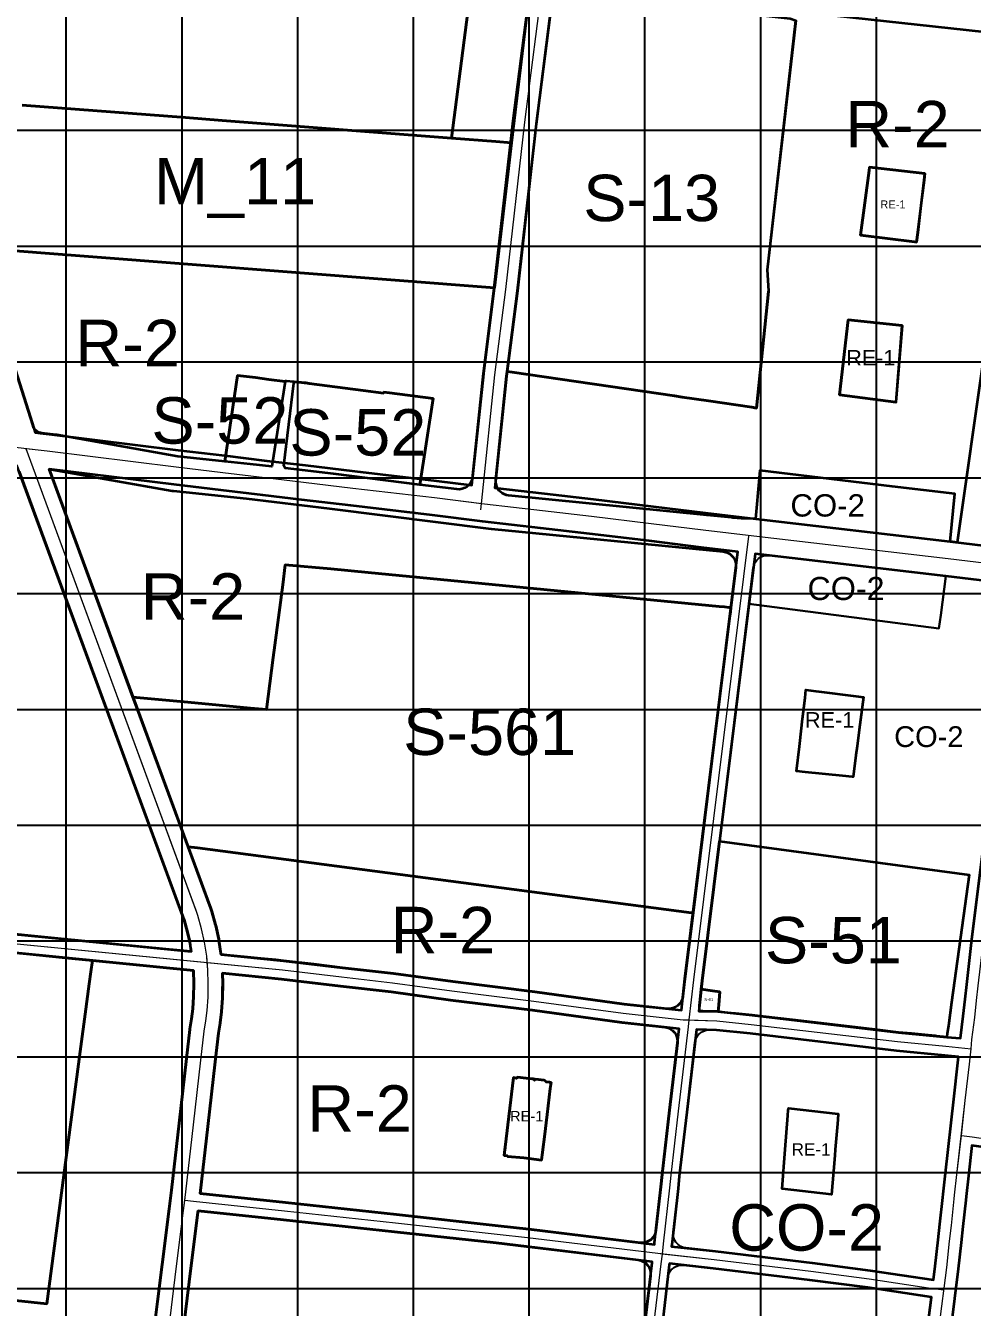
# Model space of a CAD drawing. Header units: millimetres. Extents: x 464536 to 476893, y 870501 to 881610.
# Drawn here: x 467465 to 468283, y 876084 to 877190 of the extents above; entities that cross this region are included whole.
import ezdxf
from ezdxf.enums import TextEntityAlignment as Align

# ---------------------------------------------------------------- set-up
doc = ezdxf.new("R2010")
doc.units = ezdxf.units.MM
for name, color, linetype, lineweight in [('Center_1', 7, 'Continuous', 5), ('Land Use Code', 7, 'Continuous', 35), ('Manufacturing and storage', 212, 'Continuous', 35), ('Mixed use', 30, 'Continuous', 35), ('Proposed Road Net work', 7, 'Continuous', 35), ('Recreational _ Environmental', 84, 'Continuous', 35), ('Services', 170, 'Continuous', 35)]:
    doc.layers.add(name, color=color, linetype=linetype, lineweight=lineweight)
doc.layers.add('Commerce_ Business _ Trade', color=10, linetype='Continuous')
doc.layers.add('Grid1', color=7, linetype='Continuous')
doc.styles.add('Arial', font='arial.ttf')

msp = doc.modelspace()

# ---------------------------------------------------------------- linework, layer by layer
at = {"layer": 'Center_1'}
for points in [[(467858.2, 876772.2), (467859.6, 876785.8), (467870.3, 876888.7), (467879.8, 876962.5), (467896.2, 877106.9), (467912.6, 877235), (467933.9, 877404.2), (467937.1, 877429.7)], [(468673.7, 876683.1), (468643.7, 876685.7), (468577.9, 876691.5), (468526.9, 876697.7), (468461.9, 876705.9), (468453, 876707), (468339.4, 876721), (468321.5, 876722.7), (468261.8, 876729.9), (468094, 876749.5), (468050.4, 876754.7), (468005.4, 876760.3), (467953.8, 876766.6), (467911.4, 876771.4), (467861.3, 876777.2), (467818, 876782.6), (467747.6, 876790.8), (467704.9, 876795.9), (467671.6, 876799.8), (467635.2, 876804.2), (467594.8, 876809), (467483.5, 876822.8), (467475.6, 876823.7), (467411.5, 876831.2)], [(467612.8, 876424.5), (467465.4, 876824.9), (467465.3, 876825.3), (467465.4, 876824.9)], [(467612.8, 876424.5), (467465.4, 876824.9), (467465.3, 876825.3), (467465.4, 876824.9)], [(467587.3, 876055.1), (467595.1, 876119.1), (467601.3, 876167.2), (467603.3, 876183.5), (467609.9, 876241.3), (467616.2, 876297.1), (467619, 876322.1), (467620.5, 876331), (467621.6, 876340.1), (467622.5, 876351.5), (467622.7, 876363), (467622.4, 876375), (467621.3, 876387), (467619.5, 876398.9), (467616.9, 876410.6), (467613.6, 876422.1), (467612.2, 876426.2), (467465.4, 876824.9)], [(468089.5, 876749.6), (468042, 876366.4), (468037.9, 876331.8), (468037.2, 876325.9), (468028.7, 876253), (468022.2, 876197.7), (468021.3, 876187), (468015.7, 876138.6), (468014.7, 876129.7), (468013.6, 876121.3), (468007.7, 876071), (468006.4, 876060.3), (467999.5, 875994.3), (467992.2, 875925.3)], [(466710.4, 876491.5), (466742.7, 876487.6), (467124.5, 876442.1), (467146.5, 876438.3), (467278.2, 876417.2), (467419, 876401.4), (467686.7, 876375.1), (467737.8, 876369), (467781.7, 876364), (467833.1, 876356.9), (467903.9, 876348.1), (467981.1, 876337.6), (468032.9, 876332), (468062.2, 876331), (468091.8, 876328), (468218.1, 876313.2), (468260, 876309.1), (468281.8, 876307)], [(468254.3, 876067), (468260.7, 876118.1), (468263.2, 876140.8), (468264.7, 876154.4), (468267.2, 876177.3), (468267.5, 876180.4), (468269.5, 876198.4), (468276.7, 876262.3), (468280.3, 876293.6), (468280.9, 876299), (468280.9, 876299.1), (468281.8, 876307), (468281.8, 876307), (468282.5, 876315), (468284.9, 876333.9)], [(468254.3, 876067), (468260.7, 876118.1), (468263.2, 876140.8), (468264.7, 876154.4), (468267.2, 876177.3), (468267.5, 876180.4), (468269.5, 876198.4), (468276.7, 876262.3), (468280.3, 876293.6), (468280.9, 876299), (468280.9, 876299.1), (468281.8, 876307), (468281.8, 876307), (468282.5, 876315), (468284.9, 876333.9)], [(468273.4, 876232.2), (468282.6, 876230.8), (468333, 876223.5), (468341.2, 876222.4), (468401.9, 876215.6), (468542.2, 876199.9), (468614.9, 876190.5), (468616, 876190.4)], [(468258.2, 876098.4), (468248.7, 876099.8), (468193.6, 876108.1), (468143.4, 876114.5), (468059.9, 876124.7), (468011.1, 876130.1), (467898.6, 876143.7), (467872.2, 876146.7), (467784.5, 876156.3), (467688.5, 876166.8), (467610, 876175), (467602.4, 876175.8)]]:
    msp.add_lwpolyline(points, dxfattribs=at)
for points in [[(467858.7, 876777.5, 0), (467859.6, 876785.8, 0), (467870.3, 876888.7, 0), (467879.8, 876962.5, 0), (467896.2, 877106.9, 0), (467912.6, 877235, 0), (467933.9, 877404.2, 0), (467937.1, 877429.7, 0)], [(467465.4, 876824.9, 0), (467464.4, 876825, 0)], [(467465.4, 876824.9, 0), (467465.3, 876825.3, 0)], [(467612.2, 876426.2, 0), (467465.4, 876824.9, 0)], [(467858.7, 876777.5, 0), (467818, 876782.6, 0), (467747.6, 876790.8, 0), (467704.9, 876795.9, 0), (467671.6, 876799.8, 0), (467635.2, 876804.2, 0), (467594.8, 876809, 0), (467483.5, 876822.8, 0), (467475.6, 876823.7, 0), (467465.4, 876824.9, 0)], [(468332.6, 876721.6, 0), (468331.7, 876721.7, 0), (468321.5, 876722.7, 0), (468261.8, 876729.9, 0), (468094, 876749.5, 0), (468050.4, 876754.7, 0), (468005.4, 876760.3, 0), (467953.8, 876766.6, 0), (467911.4, 876771.4, 0), (467861.3, 876777.2, 0), (467858.7, 876777.5, 0)], [(468089.5, 876749.6, 0), (468042, 876366.4, 0), (468037.9, 876331.8, 0)], [(467164.2, 876435.5, 0), (467278.2, 876417.2, 0), (467419, 876401.4, 0), (467621.8, 876381.5, 0)], [(467621.8, 876381.5, 0), (467621.3, 876387, 0), (467619.5, 876398.9, 0), (467616.9, 876410.6, 0), (467613.6, 876422.1, 0), (467612.2, 876426.2, 0)], [(467612.8, 876424.5, 0), (467612.2, 876426.2, 0)], [(468281.8, 876307, 0), (468282.5, 876315, 0), (468284.9, 876333.9, 0), (468286.5, 876348.5, 0), (468288, 876361.2, 0), (468292.5, 876400.2, 0), (468293.8, 876410.8, 0)], [(467602.4, 876175.8, 0), (467603.3, 876183.5, 0), (467609.9, 876241.3, 0), (467616.2, 876297.1, 0), (467619, 876322.1, 0), (467620.5, 876331, 0), (467621.6, 876340.1, 0), (467622.5, 876351.5, 0), (467622.7, 876363, 0), (467622.4, 876375, 0), (467621.8, 876381.5, 0)], [(467621.8, 876381.5, 0), (467686.7, 876375.1, 0), (467737.8, 876369, 0), (467781.7, 876364, 0), (467833.1, 876356.9, 0), (467903.9, 876348.1, 0), (467981.1, 876337.6, 0), (468032.9, 876332, 0), (468037.9, 876331.8, 0)], [(468037.9, 876331.8, 0), (468037.2, 876325.9, 0), (468028.7, 876253, 0), (468022.2, 876197.7, 0), (468021.3, 876187, 0), (468015.7, 876138.6, 0), (468014.7, 876129.7, 0)], [(468037.9, 876331.8, 0), (468062.2, 876331, 0), (468091.8, 876328, 0), (468218.1, 876313.2, 0), (468260, 876309.1, 0), (468281.8, 876307, 0)], [(468273.4, 876232.2, 0), (468276.7, 876262.3, 0), (468280.3, 876293.6, 0), (468280.9, 876299, 0), (468280.9, 876299.1, 0), (468281.8, 876307, 0), (468281.8, 876307, 0)], [(468239.9, 875915.3, 0), (468252.6, 876051, 0), (468254.3, 876067, 0), (468260.7, 876118.1, 0), (468263.2, 876140.8, 0), (468264.7, 876154.4, 0), (468267.2, 876177.3, 0), (468267.5, 876180.4, 0), (468269.5, 876198.4, 0), (468273.4, 876232.2, 0)], [(468273.4, 876232.2, 0), (468282.6, 876230.8, 0), (468333, 876223.5, 0), (468341.2, 876222.4, 0), (468401.9, 876215.6, 0), (468542.2, 876199.9, 0), (468614.9, 876190.5, 0), (468616, 876190.4, 0)], [(467578.2, 875977.7, 0), (467579.5, 875987.6, 0), (467585.6, 876037.3, 0), (467587.3, 876055.1, 0), (467595.1, 876119.1, 0), (467601.3, 876167.2, 0), (467602.4, 876175.8, 0)], [(468014.7, 876129.7, 0), (468011.1, 876130.1, 0), (467898.6, 876143.7, 0), (467872.2, 876146.7, 0), (467784.5, 876156.3, 0), (467688.5, 876166.8, 0), (467610, 876175, 0), (467602.4, 876175.8, 0)], [(468014.7, 876129.7, 0), (468013.6, 876121.3, 0), (468007.7, 876071, 0), (468006.4, 876060.3, 0), (467999.5, 875994.3, 0), (467992.2, 875925.3, 0)], [(468258.2, 876098.4, 0), (468248.7, 876099.8, 0), (468193.6, 876108.1, 0), (468143.4, 876114.5, 0), (468059.9, 876124.7, 0), (468014.7, 876129.7, 0)]]:
    msp.add_polyline3d(points, dxfattribs=at)
at = {"layer": 'Commerce_ Business _ Trade'}
msp.add_lwpolyline([(468322.4, 877181.9), (468134.7, 877202.2)], dxfattribs=at)
msp.add_lwpolyline([(468267.7, 876786), (468263.7, 876744.8), (468263.6, 876744.8), (468095.7, 876764.4), (468095.4, 876764.4), (468096.3, 876774.1), (468099.3, 876806.2), (468213.5, 876792.5)], close=True, dxfattribs=at)
msp.add_lwpolyline([(468259.8, 876715.1), (468255.5, 876681.2), (468254, 876669.7), (468089.8, 876691.2), (468093.6, 876722.1), (468093.6, 876722.2, -0.410698), (468107.2, 876732.9), (468107.2, 876732.9), (468199.4, 876722.1), (468205.9, 876721.3)], format="xyb", close=True, dxfattribs=at)
for points in [[(468289.1, 876741.7, 0), (468274.7, 876743.5, 0), (468274.7, 876743.5, 0), (468273.1, 876743.7, 0), (468269.8, 876744.1, 0), (468293.1, 876907.6, 0)], [(468320.1, 876702.1, 0), (468282.5, 876401.4, 0), (468278.1, 876362.4, 0), (468276.6, 876349.7, 0), (468274.9, 876335.1, 0), (468272.6, 876316.2, 0), (468272.6, 876315.9, 0), (468260.8, 876317.1, 0), (468260.9, 876317.5, 0), (468261.2, 876319.8, 0), (468262, 876325.2, 0), (468262.2, 876326.8, 0), (468264.9, 876346.8, 0), (468280, 876457, 0), (468064.4, 876486.3, 0), (468089.8, 876691.2, 0), (468254, 876669.7, 0), (468255.5, 876681.2, 0), (468259.8, 876715.1, 0), (468260, 876715, 0), (468260, 876715, 0), (468310.5, 876708.9, 0)], [(468264.2, 876065.8, 0), (468270.6, 876116.9, 0), (468273.1, 876139.7, 0), (468274.6, 876153.4, 0), (468277.1, 876176.2, 0), (468277.5, 876179.3, 0), (468279.5, 876197.3, 0), (468282.4, 876223.3, 0), (468331.9, 876216.1, 0), (468340.2, 876214.9, 0), (468340.4, 876214.9, 0), (468401.1, 876208.1, 0), (468539.4, 876192.7, 0), (468541, 876192.5, 0), (468541.3, 876192.5, 0), (468549.4, 876191.4, 0), (468549.3, 876190.6, 0), (468548.9, 876186.8, 0), (468548.8, 876185.7, 0), (468548.7, 876185.2, 0), (468546.5, 876165.6, 0), (468517.1, 875907.5, 0)], [(468015.1, 876070.2, 0), (468019.7, 876109.3, 0), (468019.7, 876109.3, 0), (468020, 876110.8, 0), (468020.4, 876112.2, 0), (468021, 876113.5, 0), (468021.8, 876114.8, 0), (468022.7, 876116, 0), (468023.7, 876117, 0), (468024.9, 876118, 0), (468026.2, 876118.7, 0), (468027.5, 876119.3, 0), (468028.9, 876119.8, 0), (468030.4, 876120.1, 0), (468031.8, 876120.2, 0), (468033.3, 876120.1, 0), (468059, 876117.3, 0), (468142.4, 876107.1, 0), (468192.5, 876100.7, 0), (468247.4, 876092.5, 0), (468244.4, 876068.1, 0)]]:
    msp.add_polyline3d(points, dxfattribs=at)
for points in [[(468178.9, 876541.8, 0), (468179.8, 876541.7, 0), (468182.2, 876560.5, 0), (468183.2, 876568.2, 0), (468185.1, 876582.3, 0), (468186.2, 876591.1, 0), (468188.8, 876610.6, 0), (468182.1, 876611.4, 0), (468150.1, 876615.5, 0), (468147.5, 876615.8, 0), (468139.1, 876616.9, 0), (468138.3, 876609.9, 0), (468136.2, 876591.8, 0), (468133.7, 876570.4, 0), (468133.4, 876567.9, 0), (468130.9, 876546.5, 0), (468138.4, 876545.8, 0), (468170.6, 876542.6, 0)], [(468266.8, 876263.4, 0), (468259.6, 876199.5, 0), (468257.6, 876181.5, 0), (468257.3, 876178.4, 0), (468254.7, 876155.5, 0), (468253.2, 876141.9, 0), (468250.8, 876119.2, 0), (468249.3, 876107.3, 0), (468194.7, 876115.6, 0), (468194.5, 876115.6, 0), (468144.3, 876122, 0), (468060.8, 876132.2, 0), (468035.3, 876135, 0), (468033.8, 876135.2, 0), (468032.4, 876135.7, 0), (468031, 876136.3, 0), (468029.7, 876137, 0), (468028.6, 876137.9, 0), (468027.5, 876139, 0), (468026.6, 876140.1, 0), (468025.8, 876141.4, 0), (468025.2, 876142.7, 0), (468024.7, 876144.2, 0), (468024.4, 876145.6, 0), (468024.3, 876147.1, 0), (468024.4, 876148.6, 0), (468024.4, 876148.6, 0), (468028.7, 876186.1, 0), (468028.8, 876186.3, 0), (468029.6, 876197, 0), (468036.1, 876252.1, 0), (468043.2, 876312.4, 0), (468043.5, 876313.9, 0), (468043.9, 876315.3, 0), (468044.5, 876316.7, 0), (468045.3, 876318, 0), (468046.3, 876319.2, 0), (468047.4, 876320.2, 0), (468048.6, 876321.2, 0), (468049.9, 876321.9, 0), (468051.3, 876322.5, 0), (468052.8, 876322.9, 0), (468054.3, 876323.2, 0), (468055.8, 876323.2, 0), (468061.7, 876323, 0), (468090.9, 876320, 0), (468217.2, 876305.2, 0), (468217.4, 876305.2, 0), (468259.2, 876301.1, 0), (468270.9, 876300, 0), (468270.3, 876294.7, 0)], [(468118.6, 876186, 0), (468161.1, 876181.1, 0), (468162.8, 876201.3, 0), (468164, 876214.7, 0), (468164.4, 876220, 0), (468166, 876238.9, 0), (468166.6, 876245.6, 0), (468166.7, 876247.3, 0), (468166.9, 876248.9, 0), (468166.9, 876248.9, 0), (468167, 876250.8, 0), (468124, 876255.8, 0), (468123.8, 876253.9, 0), (468123.8, 876253.8, 0), (468123.5, 876249.3, 0), (468121.2, 876220, 0), (468118.5, 876186, 0)]]:
    msp.add_polyline3d(points, close=True, dxfattribs=at)
at = {"layer": 'Grid1'}
for p, q in [((467500, 870600), (467500, 881600)), ((467600, 870600), (467600, 881600)), ((467700, 870600), (467700, 881600)), ((467800, 870600), (467800, 881600)), ((467900, 870600), (467900, 881600)), ((468000, 870600), (468000, 881600)), ((468100, 870600), (468100, 881600)), ((468200, 870600), (468200, 881600)), ((464700, 877100), (472600, 877100)), ((464700, 877000), (472600, 877000)), ((464700, 876900), (472600, 876900)), ((464700, 876800), (472600, 876800)), ((464700, 876700), (472600, 876700)), ((464700, 876600), (472600, 876600)), ((464700, 876500), (472600, 876500)), ((464700, 876400), (472600, 876400)), ((464700, 876300), (472600, 876300)), ((464700, 876200), (472600, 876200)), ((464700, 876100), (472600, 876100))]:
    msp.add_line(p, q, dxfattribs=at)
at = {"layer": 'Manufacturing and storage'}
for points in [[(467859.8, 877302.7), (467832.8, 877093.2), (467634.8, 877108.4), (467602.9, 877110.9), (467461.9, 877121.7)], [(467461.9, 877121.7), (467602.9, 877110.9), (467634.8, 877108.4), (467832.8, 877093.2), (467871.1, 877090.3), (467884.8, 877089.2), (467870, 876964), (467869.9, 876964), (467429.4, 876997.8)]]:
    msp.add_lwpolyline(points, dxfattribs=at)
msp.add_lwpolyline([(468073.4, 876687.9), (468074.2, 876687.8), (468073.8, 876684.2), (468073.4, 876681), (468059.9, 876572.1), (468041.6, 876424.2), (468040.3, 876424.2), (467613.5, 876480.3), (467605.3, 876481.2), (467601.3, 876492.1), (467563.6, 876594.5), (467557.6, 876610.6), (467605.1, 876606.2), (467659.1, 876601.1), (467673, 876599.8), (467678.8, 876644.7), (467680.2, 876655.3), (467687, 876707.4), (467689.2, 876724.7), (467728.5, 876721.2), (467760.8, 876718.3), (467885.8, 876706.2), (468064, 876688.8), (468068.6, 876688.4), (468072.4, 876688)], close=True, dxfattribs=at)
at = {"layer": 'Mixed use'}
for points in [[(467429.4, 876997.8), (467869.9, 876964), (467869.8, 876963.7), (467860.4, 876890), (467860.4, 876889.8), (467851.1, 876800.9, -0.420274), (467837.3, 876790), (467805.5, 876794), (467817.1, 876868.5), (467779.3, 876873.4), (467779.3, 876873.4), (467774.3, 876874), (467774.2, 876873.1), (467756.5, 876875.4), (467709.9, 876881.4), (467706.9, 876881.8), (467705.4, 876882), (467700.8, 876882.6), (467696.8, 876882.8), (467696.2, 876882.8), (467690.3, 876883.4), (467689.1, 876883.5), (467689.1, 876883.1), (467675.1, 876884.9), (467663.5, 876886.4), (467647.8, 876888.4), (467637, 876814.1), (467596.3, 876818.4), (467491.9, 876836.9), (467491.1, 876837), (467478.9, 876838.4), (467478.9, 876838.4, -0.293608), (467471.3, 876844.7), (467469, 876851.9), (467422.5, 876998.3)], [(467599.7, 876053.8), (467607.5, 876117.6), (467613.7, 876165.7), (467613.9, 876167), (467687.7, 876159.3), (467783.7, 876148.8), (467871.4, 876139.3), (467897.7, 876136.2), (467994.1, 876124.6, -0.41275), (468004.8, 876111), (468004.8, 876111), (468000.2, 876071.9)]]:
    msp.add_lwpolyline(points, format="xyb", dxfattribs=at)
for points in [[(467459.3, 876805.4), (467598.2, 876428), (467600.4, 876422), (467601.1, 876420.2), (467601.7, 876418.4), (467604.8, 876407.5), (467606.4, 876400.3), (467607.1, 876395.5), (467607.5, 876392.6), (467607.8, 876390.9), (467607.7, 876390.9), (467592.4, 876392.4), (467589, 876392.7), (467492.7, 876402.2), (467432.3, 876408.2)], [(467293.5, 876107), (467483.3, 876086.6), (467512.7, 876309), (467516.4, 876336.8), (467519.9, 876362.9), (467521.3, 876373.4), (467522.6, 876383.2), (467609.9, 876374.6), (467609.9, 876374.3), (467610.2, 876363), (467610, 876352.1), (467609.2, 876341.3), (467608.1, 876332.8), (467606.7, 876324.1), (467606.6, 876323.5), (467603.8, 876298.5), (467597.4, 876242.7), (467590.9, 876184.9), (467588.9, 876168.8), (467582.7, 876120.7), (467574.9, 876056.7)]]:
    msp.add_lwpolyline(points, dxfattribs=at)
for points in [[(468074.2, 876687.8), (468073.4, 876687.9), (468072.4, 876688), (468068.6, 876688.4), (468064, 876688.8), (467885.8, 876706.2), (467760.8, 876718.3), (467728.5, 876721.2), (467689.2, 876724.7), (467687, 876707.4), (467680.2, 876655.3), (467678.8, 876644.7), (467673, 876599.8), (467659.1, 876601.1), (467605.1, 876606.2), (467557.6, 876610.6), (467485.2, 876807.5), (467487.2, 876807.2), (467591.6, 876788.8), (467592.6, 876788.6), (467655.6, 876782), (467727.4, 876773.5), (467867, 876756), (467867.4, 876756), (468067.5, 876736.2, -0.42062), (468078.5, 876722.5), (468078.5, 876722.4)], [(467613.5, 876480.3), (468040.3, 876424.2), (468041.6, 876424.2), (468034.5, 876367.3), (468032.8, 876352.3, -0.411362), (468019.2, 876341.5), (467982, 876345.5), (467904.9, 876356.1), (467834.1, 876364.9), (467782.8, 876371.9), (467782.6, 876371.9), (467738.7, 876376.9), (467713.8, 876379.9), (467687.6, 876383), (467681, 876383.7), (467668, 876384.9), (467656.7, 876386.1), (467638.7, 876387.8), (467634, 876388.3), (467633.7, 876388.3), (467633.6, 876389.5), (467633, 876392.9), (467631.8, 876400.8), (467631.8, 876401), (467631.7, 876401.5), (467629.1, 876413.3), (467628.9, 876414), (467625.6, 876425.6), (467625.4, 876426.2), (467624.5, 876428.8), (467624, 876430.2), (467623.9, 876430.5), (467605.3, 876481.2)]]:
    msp.add_lwpolyline(points, format="xyb", close=True, dxfattribs=at)
for points in [[(468134.7, 877202.2, 0), (468322.4, 877181.9, 0)], [(468293.1, 876907.6, 0), (468269.8, 876744.1, 0), (468263.7, 876744.8, 0), (468267.7, 876786, 0), (468213.5, 876792.5, 0), (468099.3, 876806.2, 0), (468096.3, 876774.1, 0), (468095.4, 876764.4, 0), (468094.4, 876764.5, 0), (468083.4, 876764.8, 0), (468076, 876765.5, 0), (468074.6, 876765.7, 0), (468053.5, 876767.7, 0), (467882.1, 876784.7, 0), (467880.2, 876785, 0), (467878.4, 876785.7, 0), (467876.7, 876786.6, 0), (467875.1, 876787.7, 0), (467873.8, 876789.1, 0), (467872.7, 876790.7, 0), (467871.9, 876792.5, 0), (467871.3, 876794.3, 0), (467871, 876796.3, 0), (467871.1, 876798.2, 0), (467880.4, 876887.6, 0), (467881, 876891.8, 0), (467885.2, 876891.2, 0), (467885.2, 876891.1, 0), (468025.4, 876870.6, 0), (468032.1, 876869.6, 0), (468054.8, 876866.3, 0), (468054.8, 876866.3, 0), (468092.2, 876860.8, 0), (468096.2, 876860.2, 0), (468096.2, 876860.2, 0), (468096.4, 876860.2, 0), (468106.8, 876960.8, 0), (468106.9, 876961.4, 0), (468105.8, 876979.4, 0), (468128.9, 877182.1, 0), (468128.9, 877182.1, 0), (468130.4, 877194.7, 0)]]:
    msp.add_polyline3d(points, dxfattribs=at)
for points in [[(468194.1, 877068.1, 0), (468194.1, 877068.1, 0), (468194, 877068.1, 0), (468193.6, 877065.2, 0), (468186.1, 877009.5, 0), (468232.8, 877003.6, 0), (468234.6, 877003.4, 0), (468234.6, 877003.4, 0), (468234.7, 877003.4, 0), (468235.8, 877011.8, 0), (468238.6, 877035, 0), (468241.2, 877056.9, 0), (468241.9, 877062.6, 0)], [(468175.6, 876936.2, 0), (468175.6, 876936.2, 0), (468175.5, 876936.2, 0), (468168.1, 876871.5, 0), (468216.8, 876865.3, 0), (468216.8, 876865.3, 0), (468216.9, 876865.3, 0), (468222.3, 876931.5, 0)], [(468028, 876312, 0), (468021.2, 876253.8, 0), (468014.7, 876198.6, 0), (468014.7, 876198.3, 0), (468013.8, 876187.7, 0), (468009.5, 876150.3, 0), (468009.5, 876150.3, 0), (468009.1, 876148.4, 0), (468008.5, 876146.6, 0), (468007.5, 876144.9, 0), (468006.3, 876143.4, 0), (468004.9, 876142.1, 0), (468003.3, 876141, 0), (468001.5, 876140.2, 0), (467999.7, 876139.7, 0), (467997.7, 876139.4, 0), (467995.8, 876139.5, 0), (467899.5, 876151.1, 0), (467873.1, 876154.2, 0), (467785.3, 876163.8, 0), (467689.3, 876174.2, 0), (467615.7, 876182, 0), (467615.7, 876182.1, 0), (467622.3, 876239.9, 0), (467628.6, 876295.7, 0), (467631.4, 876320.4, 0), (467632.8, 876329, 0), (467632.9, 876329.5, 0), (467634, 876338.5, 0), (467634.1, 876339.1, 0), (467634.9, 876350.6, 0), (467635, 876351.3, 0), (467635.1, 876359, 0), (467635.2, 876362.8, 0), (467635.2, 876363, 0), (467635.2, 876363.4, 0), (467635, 876372.1, 0), (467685.8, 876367.1, 0), (467710.1, 876364.2, 0), (467736.9, 876361, 0), (467780.7, 876356, 0), (467832, 876349, 0), (467902.9, 876340.2, 0), (467980, 876329.6, 0), (467980.2, 876329.6, 0), (468017.1, 876325.6, 0), (468019, 876325.3, 0), (468020.9, 876324.6, 0), (468022.6, 876323.7, 0), (468024.1, 876322.5, 0), (468025.4, 876321.1, 0), (468026.5, 876319.5, 0), (468027.3, 876317.7, 0), (468027.9, 876315.8, 0), (468028.1, 876313.9, 0)], [(467889.5, 876282.1, 0), (467889.4, 876281.6, 0), (467889.4, 876281.6, 0), (467889.4, 876281.6, 0), (467889, 876281.6, 0), (467886.4, 876282, 0), (467879.2, 876222.1, 0), (467879.1, 876221.5, 0), (467878.9, 876220, 0), (467878.6, 876217.5, 0), (467878.3, 876214.9, 0), (467878.3, 876214.8, 0), (467881.2, 876214.4, 0), (467881.1, 876213.8, 0), (467895.3, 876212.7, 0), (467910.6, 876210.8, 0), (467911, 876213.4, 0), (467911.2, 876215.2, 0), (467911.8, 876220, 0), (467913.1, 876231, 0), (467915.5, 876250.2, 0), (467918.2, 876272.6, 0), (467918.9, 876277.8, 0), (467918.6, 876277.8, 0), (467917.4, 876278, 0), (467917.4, 876278, 0), (467914.4, 876278.4, 0), (467914.3, 876278.7, 0), (467914.1, 876278.9, 0), (467913.9, 876279.2, 0), (467913.7, 876279.3, 0), (467913.4, 876279.5, 0), (467913.1, 876279.6, 0), (467912.8, 876279.7, 0), (467905.3, 876280.7, 0), (467904.6, 876279.7, 0), (467904.3, 876279.7, 0), (467904.8, 876280.7, 0), (467904.4, 876280.8, 0), (467903.9, 876280.8, 0), (467903.5, 876280.9, 0), (467902.3, 876281, 0), (467889.8, 876282.3, 0), (467889.6, 876282.2, 0)]]:
    msp.add_polyline3d(points, close=True, dxfattribs=at)
at = {"layer": 'Proposed Road Net work'}
for points in [[(467248, 877549, 0), (467469, 876851.9, 0), (467473.1, 876839.1, 0), (467477.4, 876838.6, 0), (467485.3, 876837.7, 0), (467596.6, 876823.9, 0), (467637, 876819.1, 0), (467673.4, 876814.7, 0), (467706.6, 876810.8, 0), (467749.4, 876805.7, 0), (467819.8, 876797.4, 0), (467850.3, 876793.6, 0), (467860.4, 876889.9, 0), (467869.8, 876963.7, 0), (467886.2, 877108.1, 0), (467902.6, 877236.3, 0)], [(467248, 877549, 0), (467469, 876851.9, 0), (467473.1, 876839.1, 0), (467477.4, 876838.6, 0), (467485.3, 876837.7, 0), (467596.6, 876823.9, 0), (467637, 876819.1, 0), (467673.4, 876814.7, 0), (467706.6, 876810.8, 0), (467749.4, 876805.7, 0), (467819.8, 876797.4, 0), (467850.3, 876793.6, 0), (467860.4, 876889.9, 0), (467869.8, 876963.7, 0), (467886.2, 877108.1, 0), (467902.6, 877236.3, 0)], [(467922.5, 877233.8, 0), (467906.1, 877105.7, 0), (467889.7, 876961.4, 0), (467880.3, 876887.6, 0), (467870.2, 876791.2, 0), (467913.1, 876786.3, 0), (467955.5, 876781.5, 0), (468007.3, 876775.2, 0), (468052.3, 876769.6, 0), (468095.8, 876764.4, 0), (468263.6, 876744.8, 0), (468323.1, 876737.6, 0), (468324.3, 876737.5, 0), (468325.6, 876749.5, 0), (468327.1, 876764.2, 0), (468331.3, 876798.2, 0), (468360.1, 877042.1, 0), (468366.2, 877095, 0), (468375.7, 877192.7, 0)], [(467922.5, 877233.8, 0), (467906.1, 877105.7, 0), (467889.7, 876961.4, 0), (467880.3, 876887.6, 0), (467870.2, 876791.2, 0), (467913.1, 876786.3, 0), (467955.5, 876781.5, 0), (468007.3, 876775.2, 0), (468052.3, 876769.6, 0), (468095.8, 876764.4, 0), (468263.6, 876744.8, 0), (468323.1, 876737.6, 0), (468324.3, 876737.5, 0), (468325.6, 876749.5, 0), (468327.1, 876764.2, 0), (468331.3, 876798.2, 0), (468360.1, 877042.1, 0), (468366.2, 877095, 0), (468375.7, 877192.7, 0)]]:
    msp.add_polyline3d(points, dxfattribs=at)
for points in [[(467219.5, 876832, 0), (467173, 876442.2, 0), (467279.3, 876425.1, 0), (467419.8, 876409.4, 0), (467608, 876390.9, 0), (467607.2, 876396.6, 0), (467604.8, 876407.5, 0), (467601.7, 876418.4, 0), (467601.1, 876420.2, 0), (467600.4, 876422, 0), (467457.3, 876810.7, 0), (467409.9, 876816.3, 0), (467303.1, 876826.7, 0)], [(467219.5, 876832, 0), (467173, 876442.2, 0), (467279.3, 876425.1, 0), (467419.8, 876409.4, 0), (467608, 876390.9, 0), (467607.2, 876396.6, 0), (467604.8, 876407.5, 0), (467601.7, 876418.4, 0), (467601.1, 876420.2, 0), (467600.4, 876422, 0), (467457.3, 876810.7, 0), (467409.9, 876816.3, 0), (467303.1, 876826.7, 0)], [(467593, 876794.1, 0), (467485.2, 876807.4, 0), (467624, 876430.3, 0), (467624.5, 876428.8, 0), (467625.4, 876426.2, 0), (467625.6, 876425.6, 0), (467628.9, 876414, 0), (467629.1, 876413.3, 0), (467631.7, 876401.5, 0), (467631.8, 876400.9, 0), (467633.6, 876388.9, 0), (467633.8, 876388.2, 0), (467687.6, 876383, 0), (467738.7, 876376.9, 0), (467782.7, 876371.9, 0), (467834.1, 876364.9, 0), (467904.9, 876356.1, 0), (467982, 876345.5, 0), (468031.4, 876340.2, 0), (468034.5, 876367.3, 0), (468080.2, 876736.1, 0), (468048.6, 876739.9, 0), (468003.6, 876745.4, 0), (467952.1, 876751.7, 0), (467909.7, 876756.5, 0), (467859.6, 876762.3, 0), (467816.2, 876767.7, 0), (467745.9, 876775.9, 0), (467703.1, 876781, 0), (467669.8, 876784.9, 0), (467633.4, 876789.3, 0)], [(467593, 876794.1, 0), (467485.2, 876807.4, 0), (467624, 876430.3, 0), (467624.5, 876428.8, 0), (467625.4, 876426.2, 0), (467625.6, 876425.6, 0), (467628.9, 876414, 0), (467629.1, 876413.3, 0), (467631.7, 876401.5, 0), (467631.8, 876400.9, 0), (467633.6, 876388.9, 0), (467633.8, 876388.2, 0), (467687.6, 876383, 0), (467738.7, 876376.9, 0), (467782.7, 876371.9, 0), (467834.1, 876364.9, 0), (467904.9, 876356.1, 0), (467982, 876345.5, 0), (468031.4, 876340.2, 0), (468034.5, 876367.3, 0), (468080.2, 876736.1, 0), (468048.6, 876739.9, 0), (468003.6, 876745.4, 0), (467952.1, 876751.7, 0), (467909.7, 876756.5, 0), (467859.6, 876762.3, 0), (467816.2, 876767.7, 0), (467745.9, 876775.9, 0), (467703.1, 876781, 0), (467669.8, 876784.9, 0), (467633.4, 876789.3, 0)], [(468092.7, 876335.9, 0), (468219, 876321.1, 0), (468260.7, 876317.1, 0), (468272.6, 876316, 0), (468274.9, 876335.1, 0), (468276.6, 876349.7, 0), (468278.1, 876362.4, 0), (468282.5, 876401.4, 0), (468320.8, 876707.7, 0), (468319.9, 876707.7, 0), (468260, 876715, 0), (468095.1, 876734.3, 0), (468049.4, 876365.5, 0), (468046.4, 876339.5, 0), (468062.8, 876339, 0)], [(468092.7, 876335.9, 0), (468219, 876321.1, 0), (468260.7, 876317.1, 0), (468272.6, 876316, 0), (468274.9, 876335.1, 0), (468276.6, 876349.7, 0), (468278.1, 876362.4, 0), (468282.5, 876401.4, 0), (468320.8, 876707.7, 0), (468319.9, 876707.7, 0), (468260, 876715, 0), (468095.1, 876734.3, 0), (468049.4, 876365.5, 0), (468046.4, 876339.5, 0), (468062.8, 876339, 0)], [(467277.1, 876409.3, 0), (467171.1, 876426.3, 0), (467124.9, 876038.7, 0), (467180.1, 876032.5, 0), (467340.2, 876014.5, 0), (467567, 875989.1, 0), (467573.2, 876038.6, 0), (467574.9, 876056.5, 0), (467582.7, 876120.7, 0), (467588.9, 876168.8, 0), (467590.9, 876184.9, 0), (467597.4, 876242.7, 0), (467603.8, 876298.5, 0), (467606.6, 876323.5, 0), (467606.7, 876324.1, 0), (467608.1, 876332.8, 0), (467609.2, 876341.3, 0), (467610, 876352.1, 0), (467610.2, 876363, 0), (467609.9, 876374.5, 0), (467418.2, 876393.5, 0)], [(467277.1, 876409.3, 0), (467171.1, 876426.3, 0), (467124.9, 876038.7, 0), (467180.1, 876032.5, 0), (467340.2, 876014.5, 0), (467567, 875989.1, 0), (467573.2, 876038.6, 0), (467574.9, 876056.5, 0), (467582.7, 876120.7, 0), (467588.9, 876168.8, 0), (467590.9, 876184.9, 0), (467597.4, 876242.7, 0), (467603.8, 876298.5, 0), (467606.6, 876323.5, 0), (467606.7, 876324.1, 0), (467608.1, 876332.8, 0), (467609.2, 876341.3, 0), (467610, 876352.1, 0), (467610.2, 876363, 0), (467609.9, 876374.5, 0), (467418.2, 876393.5, 0)], [(467689.3, 876174.2, 0), (467785.3, 876163.8, 0), (467873.1, 876154.2, 0), (467899.5, 876151.1, 0), (468008.1, 876138, 0), (468008.3, 876139.4, 0), (468013.8, 876187.7, 0), (468014.7, 876198.5, 0), (468021.2, 876253.8, 0), (468029.5, 876324.3, 0), (467980.1, 876329.6, 0), (467902.9, 876340.2, 0), (467832, 876349, 0), (467780.7, 876356, 0), (467736.9, 876361, 0), (467685.8, 876367.1, 0), (467635, 876372.1, 0), (467635.2, 876363.4, 0), (467635.2, 876362.9, 0), (467635, 876351.3, 0), (467634.9, 876350.6, 0), (467634.1, 876339.1, 0), (467634, 876338.5, 0), (467632.9, 876329.3, 0), (467631.4, 876320.4, 0), (467628.6, 876295.7, 0), (467622.3, 876239.9, 0), (467615.7, 876182, 0)], [(467689.3, 876174.2, 0), (467785.3, 876163.8, 0), (467873.1, 876154.2, 0), (467899.5, 876151.1, 0), (468008.1, 876138, 0), (468008.3, 876139.4, 0), (468013.8, 876187.7, 0), (468014.7, 876198.5, 0), (468021.2, 876253.8, 0), (468029.5, 876324.3, 0), (467980.1, 876329.6, 0), (467902.9, 876340.2, 0), (467832, 876349, 0), (467780.7, 876356, 0), (467736.9, 876361, 0), (467685.8, 876367.1, 0), (467635, 876372.1, 0), (467635.2, 876363.4, 0), (467635.2, 876362.9, 0), (467635, 876351.3, 0), (467634.9, 876350.6, 0), (467634.1, 876339.1, 0), (467634, 876338.5, 0), (467632.9, 876329.3, 0), (467631.4, 876320.4, 0), (467628.6, 876295.7, 0), (467622.3, 876239.9, 0), (467615.7, 876182, 0)], [(468217.3, 876305.2, 0), (468090.9, 876320, 0), (468061.7, 876323, 0), (468044.5, 876323.6, 0), (468036.1, 876252.1, 0), (468029.6, 876197, 0), (468028.7, 876186.2, 0), (468023.2, 876137.7, 0), (468023, 876136.3, 0), (468060.8, 876132.2, 0), (468144.3, 876122, 0), (468194.6, 876115.6, 0), (468249.3, 876107.3, 0), (468250.8, 876119.2, 0), (468253.2, 876141.9, 0), (468254.7, 876155.5, 0), (468257.3, 876178.4, 0), (468257.6, 876181.5, 0), (468259.6, 876199.5, 0), (468266.8, 876263.4, 0), (468270.3, 876294.7, 0), (468270.9, 876300.1, 0), (468259.2, 876301.1, 0)], [(468217.3, 876305.2, 0), (468090.9, 876320, 0), (468061.7, 876323, 0), (468044.5, 876323.6, 0), (468036.1, 876252.1, 0), (468029.6, 876197, 0), (468028.7, 876186.2, 0), (468023.2, 876137.7, 0), (468023, 876136.3, 0), (468060.8, 876132.2, 0), (468144.3, 876122, 0), (468194.6, 876115.6, 0), (468249.3, 876107.3, 0), (468250.8, 876119.2, 0), (468253.2, 876141.9, 0), (468254.7, 876155.5, 0), (468257.3, 876178.4, 0), (468257.6, 876181.5, 0), (468259.6, 876199.5, 0), (468266.8, 876263.4, 0), (468270.3, 876294.7, 0), (468270.9, 876300.1, 0), (468259.2, 876301.1, 0)], [(468541.3, 876192.5, 0), (468401.1, 876208.1, 0), (468340.3, 876214.9, 0), (468331.9, 876216.1, 0), (468282.4, 876223.3, 0), (468279.5, 876197.3, 0), (468277.5, 876179.3, 0), (468277.1, 876176.2, 0), (468274.6, 876153.4, 0), (468273.1, 876139.7, 0), (468270.6, 876116.9, 0), (468264.2, 876065.8, 0), (468262.5, 876050, 0), (468250.7, 875924, 0), (468283.4, 875920.1, 0), (468306.8, 875917.2, 0), (468335, 875912.9, 0), (468398.1, 875903.8, 0), (468445.5, 875897.4, 0), (468481.9, 875891.7, 0), (468515.1, 875886.8, 0), (468564, 875879.5, 0), (468600.3, 876184.9, 0)], [(468541.3, 876192.5, 0), (468401.1, 876208.1, 0), (468340.3, 876214.9, 0), (468331.9, 876216.1, 0), (468282.4, 876223.3, 0), (468279.5, 876197.3, 0), (468277.5, 876179.3, 0), (468277.1, 876176.2, 0), (468274.6, 876153.4, 0), (468273.1, 876139.7, 0), (468270.6, 876116.9, 0), (468264.2, 876065.8, 0), (468262.5, 876050, 0), (468250.7, 875924, 0), (468283.4, 875920.1, 0), (468306.8, 875917.2, 0), (468335, 875912.9, 0), (468398.1, 875903.8, 0), (468445.5, 875897.4, 0), (468481.9, 875891.7, 0), (468515.1, 875886.8, 0), (468564, 875879.5, 0), (468600.3, 876184.9, 0)], [(467687.7, 875975.4, 0), (467843.7, 875955.1, 0), (467850, 875954.2, 0), (467878.4, 875950.1, 0), (467923.9, 875944.4, 0), (467985.8, 875935.5, 0), (467992, 875995.1, 0), (467999, 876061.1, 0), (468000.2, 876071.9, 0), (468006.2, 876122.2, 0), (468006.3, 876123.1, 0), (467897.7, 876136.2, 0), (467871.4, 876139.3, 0), (467783.7, 876148.8, 0), (467687.7, 876159.3, 0), (467613.9, 876167, 0), (467613.7, 876165.7, 0), (467607.5, 876117.6, 0), (467599.7, 876053.8, 0), (467598, 876035.9, 0), (467591.9, 875986.1, 0), (467640.8, 875980.8, 0), (467678.2, 875976.5, 0)], [(467687.7, 875975.4, 0), (467843.7, 875955.1, 0), (467850, 875954.2, 0), (467878.4, 875950.1, 0), (467923.9, 875944.4, 0), (467985.8, 875935.5, 0), (467992, 875995.1, 0), (467999, 876061.1, 0), (468000.2, 876071.9, 0), (468006.2, 876122.2, 0), (468006.3, 876123.1, 0), (467897.7, 876136.2, 0), (467871.4, 876139.3, 0), (467783.7, 876148.8, 0), (467687.7, 876159.3, 0), (467613.9, 876167, 0), (467613.7, 876165.7, 0), (467607.5, 876117.6, 0), (467599.7, 876053.8, 0), (467598, 876035.9, 0), (467591.9, 875986.1, 0), (467640.8, 875980.8, 0), (467678.2, 875976.5, 0)], [(468059, 876117.3, 0), (468021.2, 876121.5, 0), (468021, 876120.4, 0), (468015.1, 876070.2, 0), (468013.9, 876059.5, 0), (468007, 875993.5, 0), (468000.6, 875933.4, 0), (468011.3, 875931.8, 0), (468076.7, 875925, 0), (468229.3, 875910.2, 0), (468229.5, 875911.3, 0), (468242.6, 876052, 0), (468244.4, 876068.1, 0), (468247.5, 876092.4, 0), (468192.5, 876100.7, 0), (468142.4, 876107.1, 0)], [(468059, 876117.3, 0), (468021.2, 876121.5, 0), (468021, 876120.4, 0), (468015.1, 876070.2, 0), (468013.9, 876059.5, 0), (468007, 875993.5, 0), (468000.6, 875933.4, 0), (468011.3, 875931.8, 0), (468076.7, 875925, 0), (468229.3, 875910.2, 0), (468229.5, 875911.3, 0), (468242.6, 876052, 0), (468244.4, 876068.1, 0), (468247.5, 876092.4, 0), (468192.5, 876100.7, 0), (468142.4, 876107.1, 0)]]:
    msp.add_polyline3d(points, close=True, dxfattribs=at)
at = {"layer": 'Recreational _ Environmental'}
msp.add_lwpolyline([(467900.9, 877224.3), (467884.8, 877089.2), (467871.1, 877090.3), (467832.8, 877093.2), (467859.8, 877302.7)], dxfattribs=at)
for points in [[(468234.6, 877003.4), (468234.6, 877003.4), (468232.8, 877003.6), (468186.1, 877009.5), (468193.6, 877065.2), (468194, 877068.1), (468194.1, 877068.1), (468241.8, 877062.6), (468241.1, 877056.9), (468238.4, 877035), (468235.6, 877011.8)], [(468216.8, 876865.3), (468216.8, 876865.3), (468168.1, 876871.5), (468175.5, 876936.2), (468175.6, 876936.2), (468222.1, 876931.5)], [(468170.6, 876542.6), (468138.4, 876545.8), (468130.9, 876546.5), (468133.4, 876567.9), (468133.7, 876570.4), (468136.2, 876591.8), (468138.3, 876609.9), (468139.1, 876616.9), (468147.5, 876615.8), (468150.1, 876615.5), (468182.1, 876611.4), (468188.8, 876610.6), (468186.2, 876591.1), (468185.1, 876582.3), (468183.2, 876568.2), (468182.2, 876560.5), (468179.8, 876541.7), (468178.9, 876541.8)], [(468162.8, 876201.3), (468161.1, 876181.1), (468118.6, 876186), (468118.5, 876186), (468121.2, 876220), (468123.5, 876249.3), (468123.8, 876253.8), (468123.8, 876253.9), (468124, 876255.8), (468167, 876250.8), (468166.9, 876248.9), (468166.9, 876248.9), (468166.7, 876247.3), (468166.6, 876245.6), (468166, 876238.9), (468164.4, 876220), (468164, 876214.7)]]:
    msp.add_lwpolyline(points, close=True, dxfattribs=at)
msp.add_lwpolyline([(467889.5, 876282.1, -0.046209), (467889.8, 876282.3), (467902.3, 876281), (467903.5, 876280.9), (467903.9, 876280.8), (467904.4, 876280.8), (467904.8, 876280.7), (467904.3, 876279.7), (467904.6, 876279.7), (467905.3, 876280.7), (467912.8, 876279.7, -0.281264), (467914.4, 876278.4), (467917.4, 876278), (467917.4, 876278), (467918.6, 876277.8), (467918.9, 876277.8), (467918.2, 876272.6), (467915.5, 876250.2), (467913.1, 876231), (467911.8, 876220), (467911.2, 876215.2), (467911, 876213.4), (467910.6, 876210.8), (467895.3, 876212.7), (467881.1, 876213.8), (467881.2, 876214.4), (467878.3, 876214.8), (467878.3, 876214.9), (467878.6, 876217.5), (467878.9, 876220), (467879.1, 876221.5), (467879.2, 876222.1), (467886.4, 876282), (467889, 876281.6), (467889.4, 876281.6), (467889.4, 876281.6), (467889.4, 876281.6)], format="xyb", close=True, dxfattribs=at)
at = {"layer": 'Services'}
for points in [[(468096.2, 876860.2), (468096.2, 876860.2), (468092.2, 876860.8), (468054.8, 876866.3), (468054.8, 876866.3), (468032.1, 876869.6), (468025.4, 876870.6), (467885.2, 876891.1), (467885.2, 876891.2), (467881, 876891.8), (467889.9, 876961.4), (467906.2, 877105.7), (467920.8, 877219.6), (467921.6, 877219.5), (467921.6, 877219.5), (467929.6, 877218.6), (467932.6, 877218.3), (468125.3, 877196.4), (468130.2, 877194.7), (468128.8, 877182.1), (468105.7, 876979.4), (468106.7, 876961.4), (468106.7, 876960.8)], [(467689.1, 876883.1), (467677.7, 876809.6), (467658.9, 876811.8), (467637, 876814.1), (467647.8, 876888.4), (467663.5, 876886.4), (467675.1, 876884.9)], [(467805.5, 876794), (467731, 876803.3), (467689, 876808.3), (467688, 876810.3), (467696.6, 876881.6), (467696.8, 876882.8), (467700.8, 876882.6), (467705.4, 876882), (467706.9, 876881.8), (467709.9, 876881.4), (467756.5, 876875.4), (467774.2, 876873.1), (467774.3, 876874), (467779.3, 876873.4), (467779.3, 876873.4), (467817.1, 876868.5)], [(467522.6, 876383.2), (467521.3, 876373.4), (467519.9, 876362.9), (467516.4, 876336.8), (467512.7, 876309), (467483.3, 876086.6), (467293.5, 876107), (467316.2, 876327.7), (467319.2, 876356.8), (467321.4, 876378), (467322.1, 876384.7), (467324.1, 876404), (467324.1, 876404), (467386.4, 876397), (467418.2, 876393.5), (467468.4, 876388.5), (467504.8, 876384.9)], [(468063.4, 876341.9), (468063.1, 876339), (468063.1, 876339), (468062.5, 876339), (468060.4, 876339.1), (468050, 876339.4), (468046.9, 876339.5), (468047, 876340.5), (468047.1, 876344.3), (468047.3, 876347), (468048.6, 876358.4), (468058.4, 876357), (468064.7, 876356.1), (468063.7, 876345)]]:
    msp.add_lwpolyline(points, close=True, dxfattribs=at)
msp.add_polyline3d([(468260.9, 876317.5, 0), (468260.8, 876317.1, 0), (468260.7, 876317.1, 0), (468251.8, 876317.9, 0), (468250.6, 876318, 0), (468241.9, 876318.9, 0), (468230.4, 876320, 0), (468219, 876321.1, 0), (468219, 876321.1, 0), (468198.6, 876323.5, 0), (468162.1, 876327.8, 0), (468127.5, 876331.8, 0), (468102, 876334.8, 0), (468092.7, 876335.9, 0), (468078.3, 876337.4, 0), (468077.1, 876337.5, 0), (468066.3, 876338.6, 0), (468063.1, 876339, 0), (468063.4, 876341.9, 0), (468063.7, 876345, 0), (468064.7, 876356.1, 0), (468058.4, 876357, 0), (468048.6, 876358.4, 0), (468049.4, 876365.5, 0), (468064.4, 876486.3, 0), (468280, 876457, 0), (468264.9, 876346.8, 0), (468262.2, 876326.8, 0), (468262, 876325.2, 0), (468261.2, 876319.8, 0)], close=True, dxfattribs=at)

# ---------------------------------------------------------------- texts
at = {"layer": 'Land Use Code', "color": 7, "true_color": 0xffffff, "style": 'Arial'}
for s, height, p in [('R-2', 40.08, (468218.2, 877073.2)), ('M_11', 40.08, (467645.8, 877023.9)), ('S-13', 40.08, (468005.8, 877009.5)), ('RE-1', 6.87, (468214.2, 877030.5)), ('R-2', 40.08, (467553, 876884.3)), ('RE-1', 13.31, (468195.1, 876893)), ('S-52', 40.08, (467632.7, 876817.4)), ('S-52', 40.08, (467751.9, 876807.1)), ('CO-2', 19.26, (468157.8, 876760.7)), ('R-2', 40.08, (467609.5, 876665.4)), ('CO-2', 19.94, (468173.7, 876688.4)), ('S-561', 40.08, (467865.8, 876548.6)), ('RE-1', 13.39, (468159.5, 876580.2)), ('CO-2', 17.94, (468245.2, 876562.1)), ('R-2', 40.08, (467825.4, 876377.4)), ('S-51', 40.08, (468162.8, 876368.7)), ('S-61', 2.62, (468055.1, 876347.3)), ('R-2', 40.08, (467753.4, 876223.3)), ('RE-1', 9.03, (467897.8, 876241.5)), ('RE-1', 10.6, (468143.5, 876211.6)), ('CO-2', 40.08, (468139.6, 876120.6))]:
    msp.add_text(s, height=height, dxfattribs=at).set_placement(p, align=Align.BOTTOM_CENTER)

doc.saveas('drawing.dxf')
